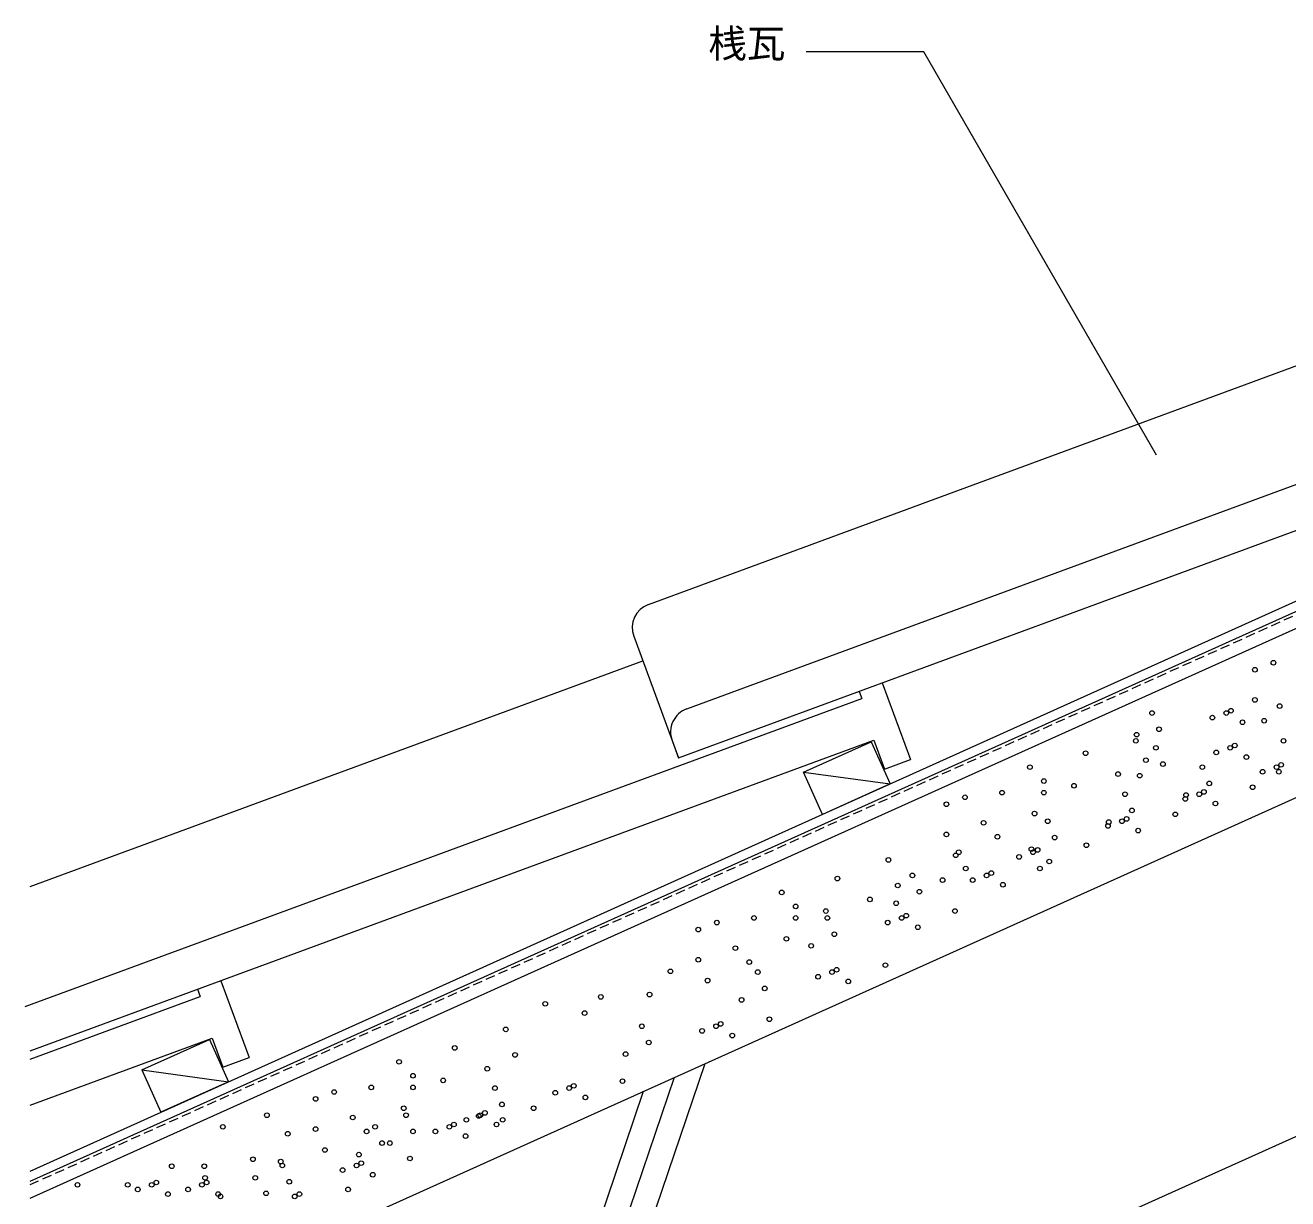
# Model space of a CAD drawing. Units: millimetres, scale not verified. Extents: x -203 to 197, y -138 to 132.
# Drawn here: x -177.1 to -95.3, y -47.5 to 28.5 of the extents above; entities that cross this region are included whole.
import ezdxf
from ezdxf.enums import TextEntityAlignment as Align

# ---------------------------------------------------------------- set-up
doc = ezdxf.new("R2010")
doc.units = ezdxf.units.MM
doc.header["$LTSCALE"] = 0.5
doc.linetypes.add('DASHED1', pattern=[1.8, 1.2, -0.6])
for name, color, linetype, lineweight in [('1-0', 7, 'Continuous', 18), ('1-1', 7, 'Continuous', 18), ('1-2', 3, 'Continuous', 18), ('1-4', 7, 'Continuous', 18), ('1-B', 3, 'Continuous', 18), ('1-C', 7, 'Continuous', 18)]:
    doc.layers.add(name, color=color, linetype=linetype, lineweight=lineweight)
doc.layers.add('1-5', color=7, linetype='Continuous')
doc.styles.add('ＭＳ ゴシック', font='')
doc.styles.get('ＭＳ ゴシック').set_extended_font_data('MS Gothic')

msp = doc.modelspace()

# ---------------------------------------------------------------- linework, layer by layer
at = {"layer": '1-0'}
for p, q in [((-176.7568, -46.3359), (-28.0071, 20.6015)), ((-176.7568, -47.4324), (-28.0071, 19.5049)), ((-176.7568, -45.6779), (-46.0071, 13.1594)), ((-164.4458, -74.7901), (-28.0071, -13.3927))]:
    msp.add_line(p, q, dxfattribs=at)
at = {"layer": '1-1', "color": 3, "linetype": 'DASHED1'}
msp.add_line((-176.7568, -46.5552), (-28.0071, 20.3822), dxfattribs=at)
at = {"layer": '1-1'}
for p, q in [((-172.6531, -56.5517), (-28.0071, 8.539)), ((-126.6561, -19.8429), (-122.2789, -17.8731)), ((-126.6562, -19.8429), (-121.0478, -20.6089)), ((-126.6561, -19.8429), (-121.0478, -20.6089)), ((-169.5164, -39.13), (-165.1392, -37.1602)), ((-169.5164, -39.13), (-168.2853, -41.8658)), ((-169.5164, -39.13), (-163.9081, -39.896))]:
    msp.add_line(p, q, dxfattribs=at)
at = {"layer": '1-1', "color": 3}
msp.add_line((-164.2705, -38.9427), (-162.5813, -38.321), dxfattribs=at)
at = {"layer": '1-1'}
for points in [[(-125.425, -22.5786), (-126.6562, -19.8429), (-122.2789, -17.8731), (-121.0478, -20.6089)], [(-125.425, -22.5786), (-126.6561, -19.8429), (-122.2789, -17.8731), (-121.0478, -20.6089)]]:
    msp.add_lwpolyline(points, close=True, dxfattribs=at)
msp.add_lwpolyline([(-169.5165, -39.13), (-165.1392, -37.1603), (-163.9081, -39.896), (-168.2854, -41.8658)], dxfattribs=at)
for centre in [(-97.41, -13.2104), (-96.2079, -12.7596), (-97.41, -15.1639), (-95.8072, -15.5646), (-104.0718, -16.0154), (-100.1649, -16.3159), (-99.2633, -16.0154), (-98.9627, -15.8651), (-103.621, -17.0672), (-98.2114, -16.6165), (-96.8089, -16.5163), (-105.1237, -17.8186), (-105.0736, -17.4179), (-98.7123, -18.1191), (-95.5567, -17.8186), (-108.3794, -18.62), (-103.8213, -18.2694), (-99.9144, -18.5699), (-99.0128, -18.2694), (-97.961, -18.8705), (-111.9858, -19.5216), (-104.4725, -19.0708), (-103.3705, -19.3212), (-100.816, -19.5216), (-96.0075, -19.5216), (-95.707, -19.3713), (-111.0842, -20.4232), (-106.2757, -19.9724), (-104.8732, -20.0726), (-100.3652, -20.5735), (-96.9091, -19.8221), (-95.8572, -19.8221), (-113.789, -21.1745), (-111.0842, -21.1745), (-109.1307, -20.7237), (-105.8249, -21.2747), (-101.8679, -21.3248), (-101.0164, -21.2747), (-100.7158, -21.1244), (-97.5603, -20.8239), (-117.3954, -21.9259), (-116.1933, -21.4751), (-101.918, -21.5752), (-99.9645, -21.8758), (-111.6853, -22.5269), (-110.8338, -23.0278), (-106.0253, -23.0278), (-105.7247, -22.8775), (-105.3741, -22.3265), (-102.5691, -22.577), (-114.9911, -23.128), (-106.9269, -23.3283), (-106.8768, -23.0779), (-104.9734, -23.6289), (-117.3954, -23.8793), (-114.0895, -24.0296), (-110.383, -24.0797), (-108.3293, -24.5806), (-116.7943, -25.2317), (-116.594, -25.0314), (-112.6871, -25.3319), (-111.8856, -24.831), (-111.7855, -25.0314), (-111.4849, -24.8811), (-121.152, -25.5323), (-116.1432, -26.0832), (-111.3347, -26.0832), (-110.7336, -25.6324), (-124.4579, -26.7344), (-119.5993, -26.534), (-117.6458, -26.8345), (-115.6924, -26.8346), (-114.7908, -26.534), (-114.4902, -26.3837), (-113.7389, -27.1351), (-128.0643, -27.636), (-120.551, -27.1852), (-119.1485, -27.5859), (-127.1627, -28.5376), (-122.3542, -28.0868), (-120.6512, -28.3372), (-132.2717, -29.5894), (-129.8675, -29.2889), (-127.1627, -29.2889), (-125.2092, -28.8381), (-125.109, -29.2889), (-121.2021, -29.5894), (-120.3005, -29.2889), (-120, -29.1386), (-116.8444, -28.8381), (-133.4739, -30.0402), (-124.6582, -30.3408), (-119.2487, -29.89), (-127.7638, -30.6413), (-126.1609, -31.0921), (-133.4739, -31.9937), (-131.0696, -31.2424), (-135.2771, -32.745), (-130.168, -32.144), (-129.617, -32.7951), (-124.8085, -32.7951), (-124.508, -32.6448), (-121.3524, -32.3443), (-132.8728, -33.3461), (-125.7101, -33.0956), (-123.7566, -33.3962), (-139.785, -34.398), (-136.6295, -34.2477), (-129.1662, -33.847), (-143.3914, -34.8487), (-130.6689, -34.5983), (-140.8369, -35.4498), (-128.8657, -35.8505), (-145.9459, -36.5017), (-137.1303, -36.3013), (-133.2234, -36.6018), (-132.3218, -36.3013), (-132.0213, -36.1511), (-131.27, -36.9024), (-149.2518, -37.7038), (-136.6795, -37.3532), (-145.3449, -38.1546), (-138.1822, -38.1045), (-152.8582, -38.6054), (-147.1481, -39.0562), (-151.9566, -39.507), (-150.0031, -39.8075), (-141.5381, -40.1582), (-138.3826, -39.8576), (-158.2678, -41.0097), (-157.0656, -40.5589), (-154.6614, -40.2583), (-151.9566, -40.2583), (-146.6472, -40.3084), (-142.7403, -40.6089), (-141.8387, -40.3084), (-140.7868, -40.9095), (-152.5577, -41.6107), (-146.1964, -41.3603), (-144.1428, -41.6107), (-161.4234, -42.0615), (-155.8635, -42.2118), (-152.4074, -42.0615), (-149.3019, -42.6626), (-148.5005, -42.362), (-147.6991, -42.1116), (-147.5989, -42.0615), (-147.2983, -41.9113), (-146.547, -42.6626), (-146.1463, -42.362), (-164.2784, -42.8128), (-160.071, -43.2636), (-158.2678, -42.9631), (-154.9619, -43.1134), (-154.4109, -42.8128), (-151.9566, -43.1134), (-150.504, -43.1134), (-149.6024, -42.8128), (-148.5506, -43.4139), (-157.6667, -44.3155), (-153.9601, -43.8647), (-153.4593, -43.8647), (-162.325, -44.9166), (-160.5218, -45.0668), (-155.4628, -44.616), (-152.1569, -44.8665), (-167.5843, -45.3674), (-165.4805, -45.3674), (-160.4216, -45.3173), (-156.5147, -45.6178), (-155.6131, -45.3173), (-155.3125, -45.167), (-154.5612, -45.9183), (-173.6951, -46.5695), (-170.4393, -46.5695), (-168.8866, -46.5695), (-168.586, -46.4192), (-165.6308, -46.5695), (-165.4304, -46.1187), (-165.3303, -46.4192), (-162.1747, -46.1187), (-159.9708, -46.3691), (-169.7882, -46.87), (-167.8347, -47.1706), (-166.5324, -46.87), (-164.5789, -47.1706), (-164.4287, -47.3208), (-161.4734, -47.1205), (-159.6202, -47.3208), (-159.3196, -47.1706), (-156.164, -46.87)]:
    msp.add_circle(centre, 0.1503, dxfattribs=at)
at = {"layer": '1-2', "color": 7}
for p, q in [((-133.0504, -38.7304), (-141.8323, -64.614)), ((-135.0444, -39.6277), (-143.8263, -65.5113)), ((-137.0384, -40.5251), (-145.8204, -66.4086))]:
    msp.add_line(p, q, dxfattribs=at)
at = {"layer": '1-4'}
msp.add_lwpolyline([(-103.7838, 0.6892), (-118.8555, 26.7942), (-126.4865, 26.7942)], dxfattribs=at)
at = {"layer": '1-B'}
for p, q in [((-134.2186, -15.7437), (-80.0202, 4.2052)), ((-134.753, -18.924), (-79.2408, 1.5084)), ((-123.0517, -14.6171), (-122.8805, -15.082)), ((-121.5502, -14.0644), (-119.721, -19.0339)), ((-177.0789, -35.0308), (-122.8805, -15.082)), ((-176.7568, -37.8959), (-122.1011, -17.7787)), ((-135.1675, -17.7979), (-134.7501, -18.9317)), ((-122.1011, -17.7787), (-121.4102, -19.6556)), ((-121.4102, -19.6556), (-119.721, -19.0339)), ((-164.4104, -33.3516), (-162.5813, -38.321)), ((-165.912, -33.9042), (-165.7409, -34.3691)), ((-176.7568, -38.4237), (-165.7409, -34.3691)), ((-176.7568, -41.4074), (-164.9614, -37.0658)), ((-164.9614, -37.0658), (-164.2705, -38.9427))]:
    msp.add_line(p, q, dxfattribs=at)
msp.add_arc((-133.666, -17.2452), 1.6, 110.2068, 200.20738, dxfattribs=at)
at = {"layer": '1-C'}
for p, q in [((-136.7056, -8.9868), (-94.2086, 6.6551)), ((-137.6545, -11.041), (-134.753, -18.924)), ((-176.7568, -27.24), (-137.0689, -12.632))]:
    msp.add_line(p, q, dxfattribs=at)
msp.add_arc((-136.1529, -10.4884), 1.6, 110.20723, 200.20695, dxfattribs=at)

# ---------------------------------------------------------------- texts
at = {"layer": '1-5', "style": 'ＭＳ ゴシック'}
msp.add_text('桟瓦', height=1.833, dxfattribs=at).set_placement((-132.8265, 25.8734), align=Align.BOTTOM_LEFT)

doc.saveas('drawing.dxf')
